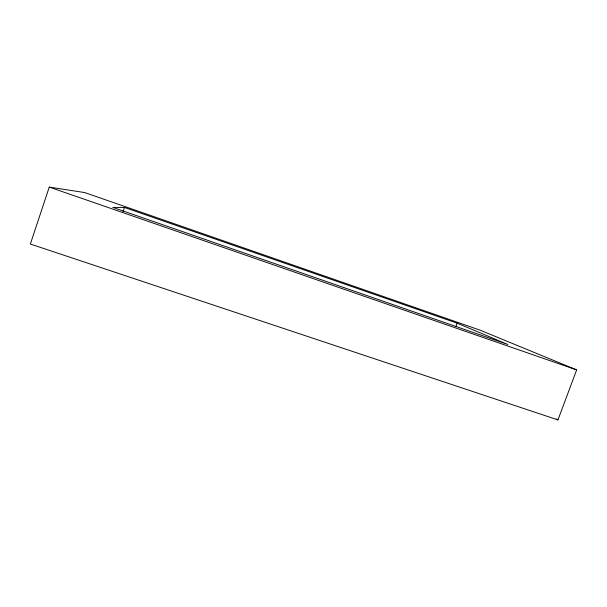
<?xml version="1.0" encoding="UTF-8"?>
<svg xmlns="http://www.w3.org/2000/svg" width="607" height="607" viewBox="0 0 607 607"><rect width="100%" height="100%" fill="white"/><g stroke="black" fill="none" stroke-linecap="round" stroke-linejoin="round"><path stroke-width="0.91" d="M49.258 187.085L30.35 244.037L557.962 419.915L576.65 369.898L480.137 330.193L84.76 192.571L49.258 187.085L576.65 369.898M122.986 211.82L124.458 207.442L457.17 323.182L507.892 344.495L112.826 207.404L124.458 207.442M455.895 326.687L457.17 323.182M556.323 418.989L557.962 419.915"/></g></svg>
